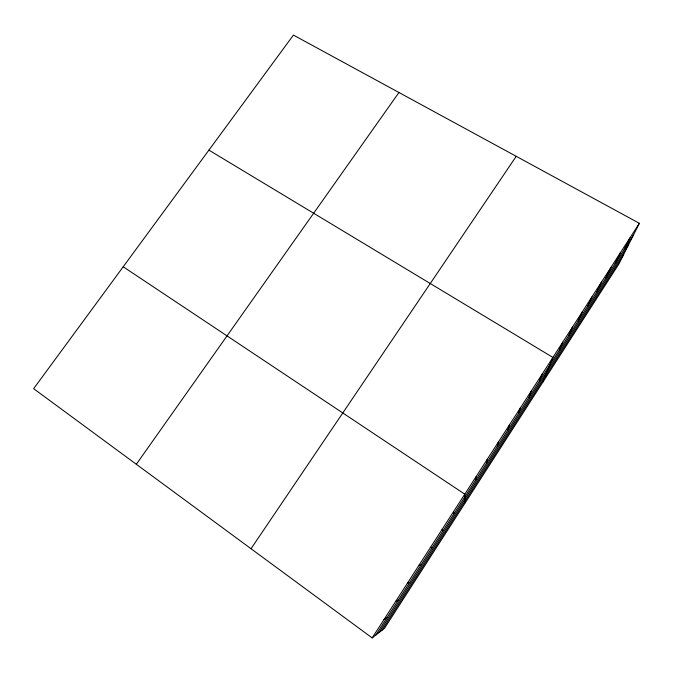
<?xml version="1.0" encoding="UTF-8"?>
<svg xmlns="http://www.w3.org/2000/svg" width="673" height="673" viewBox="0 0 673 673"><rect width="100%" height="100%" fill="white"/><g stroke="black" fill="none" stroke-linecap="round" stroke-linejoin="round"><path stroke-width="1.01" d="M475.769 479.883L476.047 476.72M486.545 463.15L487.227 459.365M497.263 446.519L498.348 442.119M507.913 429.988L509.394 424.974M518.496 413.55L520.372 407.931M529.02 397.213L531.291 390.996M539.485 380.968L542.135 374.163M542.623 382.508L552.92 357.439L208.908 150.121M559.356 350.111L562.737 342.204M568.778 335.482L572.496 327.053M578.149 320.928L582.204 311.986M587.479 306.459L591.861 297.003M596.749 292.065L601.46 282.105M605.969 277.739L611.008 267.282M615.147 263.496L620.506 252.543M624.275 249.321L629.953 237.889M639.35 223.31L618.95 263.866L384.468 628.338L372.169 637.911L33.65 388.674L293.42 35.089L639.35 223.31L372.169 637.911M375.803 635.085L633.36 235.222M378.857 632.713L628.304 245.266M381.793 630.424L623.417 254.991M251.029 548.722L516.225 156.313M136.325 464.269L398.946 92.504M384.005 619.547L387.185 617.419M395.766 601.3L398.492 599.862M407.451 583.163L409.739 582.406M419.06 565.143L420.911 565.059M430.602 547.242L432.016 547.822M123.209 266.769L464.791 494.184L465.262 502.748M442.068 529.441L443.053 530.677M453.467 511.758L454.023 513.65"/></g></svg>
